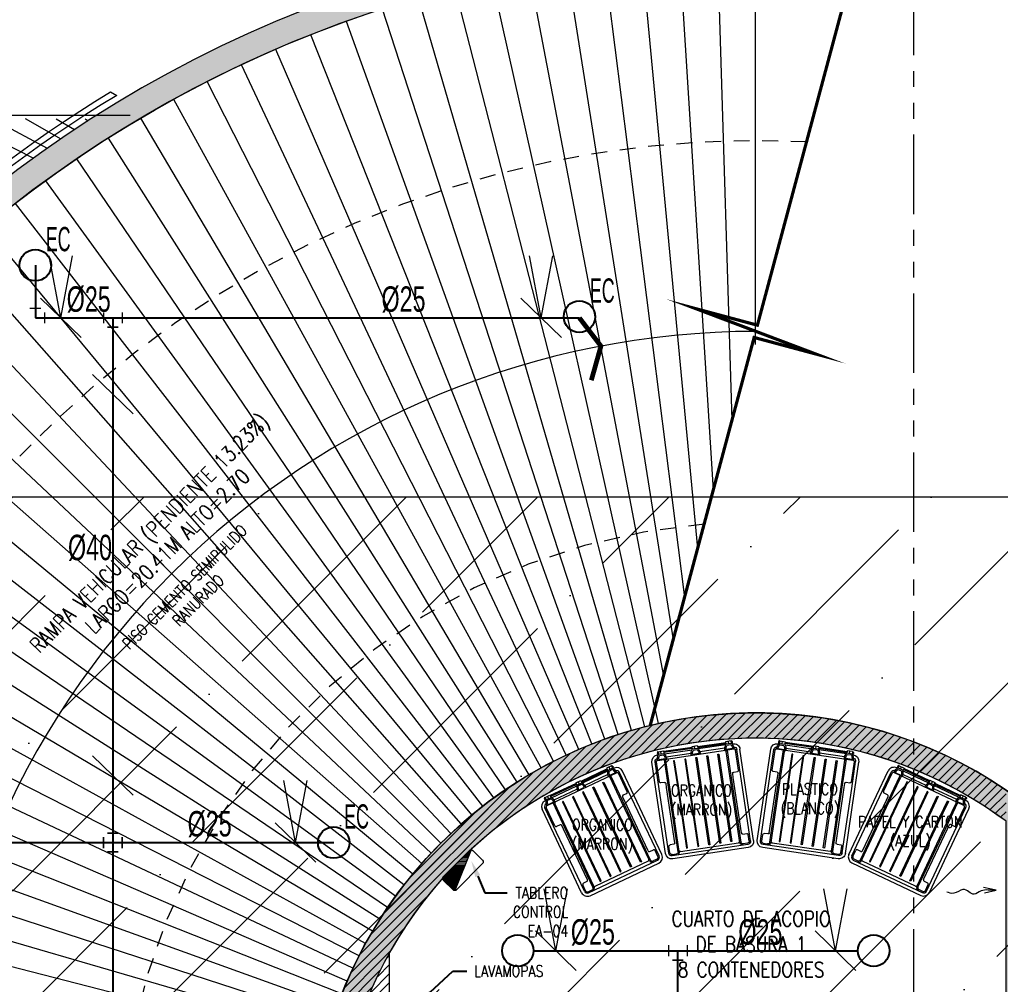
# Model space of a CAD drawing. Header units: millimetres. Extents: x 2085 to 2829, y 1352 to 1631.
# Drawn here: x 2217.9 to 2225.62, y 1535.45 to 1543.04 of the extents above; entities that cross this region are included whole.
import ezdxf
from ezdxf import colors
from ezdxf.entities.mleader import LeaderData, LeaderLine
from ezdxf.enums import TextEntityAlignment as Align
from ezdxf.math import Vec2, Vec3

# ---------------------------------------------------------------- set-up
doc = ezdxf.new("R2010")
doc.units = ezdxf.units.MM
for name, pattern in [('HIDDEN2', [0.1875, 0.125, -0.0625]), ('PHANTOM', [2.5, 1.25, -0.25, 0.25, -0.25, 0.25, -0.25]), ('PHANTOM2', [1.25, 0.625, -0.125, 0.125, -0.125, 0.125, -0.125])]:
    doc.linetypes.add(name, pattern=pattern)
doc.layers.get('0').update_dxf_attribs({"color": 251, "lineweight": 9})
for name, color, linetype, lineweight in [('000 SOS 911 - ACCESORIOS ACI', 3, 'Continuous', 20), ('000 SOS 911 ROCIADORES', 5, 'Continuous', 25), ('000 SOS 911 TEXTOS ACI', 7, 'Continuous', 9), ('000 SOS 911 TUBERIA ACI', 3, 'Continuous', 25), ('A-BARANDAS', 251, 'Continuous', 9), ('A-CONTENEDOR DE BASURA', 251, 'Continuous', 13), ('A-EJES', 251, 'PHANTOM', 9), ('A-ESTRUCTURA-HATCH', 251, 'Continuous', 13), ('A-ESTRUCTURA-PLACAS', 251, 'Continuous', 13), ('A-MUROS', 251, 'Continuous', 9), ('A-PROYECCIONES', 251, 'HIDDEN2', 9), ('A-TEXTO-ACABADO PISO', 251, 'Continuous', 13), ('A-TEXTO-AMBIENTES', 251, 'Continuous', 9), ('A-TEXTO-INDICACIONES', 251, 'Continuous', 13), ('L3 Equipos y Ductos', 251, 'Continuous', 13), ('L6 Linea fina', 251, 'Continuous', 13), ('MURO CF 60', 251, 'Continuous', 13)]:
    doc.layers.add(name, color=color, linetype=linetype, lineweight=lineweight)
doc.styles.add('PIPE', font='ARIALN.TTF', dxfattribs={"width": 0.8})
doc.styles.add('ROMANS', font='romans.shx', dxfattribs={"width": 0.8})
doc.styles.add('TXT_COTAS', font='romans.shx', dxfattribs={"width": 0.8})

# ---------------------------------------------------------------- blocks, each defined once
blk = doc.blocks.new('001')
at = {"layer": '000 SOS 911 ROCIADORES'}
blk.add_circle((2878.50211119696, 1470.134430152549, 1.5857718125e-08), 0.09524999999999999, dxfattribs=at)
blk = doc.blocks.new('EST P1')
at = {"layer": 'A-ESTRUCTURA-HATCH'}
h = blk.add_hatch(color=256, dxfattribs=at)
h.dxf.hatch_style = 1
h.paths.add_polyline_path([(28.77601076272549, 5.949795885942876), (28.77601067128126, 5.04999687615782), (23.07000086599146, 5.050009193830192), (23.07000085941399, 4.850017127580941), (28.92600243660854, 4.850006876513362), (28.92605816098512, 5.750000698491931), (32.57603348788689, 5.750003724358976), (32.57605169710587, 4.850002647377551), (35.53000006324146, 4.849997698329389), (35.53000006324146, 5.049996703863144), (32.72603342309594, 5.049996775574982), (32.72615288451198, 5.949798888526857)])
h.paths.add_polyline_path([(43.04000613477547, 4.849997504614294), (43.04000668216031, 5.049996670335531), (35.58000069746049, 5.049997348338366), (35.58000069746049, 4.849997348152101)])
h.paths.add_polyline_path([(43.09000211718376, 5.049996666610241), (43.09000211668899, 4.849997505545616), (47.9150167714979, 4.849997607059777), (47.9150172030495, 5.049996227957308)])
h.paths.add_polyline_path([(51.86500180143048, 5.049995731562376), (51.86500159354182, 4.849997512064874), (53.37567124809721, 4.84999814722687), (53.37566821934888, 5.049995731562376)])
h.paths.add_polyline_path([(72.8006690464972, -0.1499983128160238), (73.00066904650885, -0.150002677924931, 1), (53.60066905870917, -0.1500023929402232), (53.80066905872081, -0.1500023929402232, -1)])
h.paths.add_polyline_path([(70.35068066572421, 2.236943691968918e-05), (70.35067913253442, -0.1499448418617249), (72.74948760884581, -0.1499971961602569), (72.74948977481108, -2.154149115085602e-06)], flags=17)
h.paths.add_polyline_path([(69.45067913254024, -0.1499448418617249), (69.45068066581734, 3.157090395689011e-05), (66.84750664469902, 5.818437784910202e-05, -0.01056926409473519), (66.85068414302077, -0.1499448418617249)], flags=17)
h.paths.add_polyline_path([(65.27206754402141, 2.496426238678396), (65.27216700115241, -0.1499896282330155), (65.4221670004481, -0.1499835988506675), (65.42212619486963, 2.377727027982473, -0.22166642420113), (66.60067913253442, -0.1499448418617249), (66.80067913251696, -0.1499448418617249, 0.9999904425466384), (59.80066835691105, -0.1500026788562536), (60.00066835671896, -0.1500026788562536, -0.6169098276244303)], flags=0)
h.paths.add_polyline_path([(71.88000514594023, -11.40006201900542), (71.88000514594023, -11.1501255556941), (57.51000006290269, -11.15010195691139), (57.51000085653504, -11.4000384202227)])
h.paths.add_polyline_path([(57.46000085654669, -11.40003833733499), (57.46000006291433, -11.15010187402368), (43.09000006309361, -11.15007827524096), (43.09000085672596, -11.40001473855227)])
h.paths.add_polyline_path([(43.04000085929874, -11.40001465659589), (43.04000507364981, -11.15007819328457), (35.58000069746049, -11.1500659417361), (35.58000069746049, -11.40000240504742)])
h.paths.add_polyline_path([(23.07000007206807, -11.15003591403365), (23.07000086599146, -11.40006590355188), (35.53000069747213, -11.40006590355188), (35.53000069747213, -11.15003591403365)])
h.paths.add_polyline_path([(23.0200008660031, -11.40006590355188), (23.02000007207971, -11.15003591403365), (12.25000092969276, -11.15003591403365), (12.25000092969276, -11.40006590355188)])
h.paths.add_polyline_path([(12.2000009296753, -11.40006590355188), (12.2000009296753, -11.15003591403365), (3.650000203953823, -11.15003591403365), (3.650000991299748, -11.40006590355188)])
h.paths.add_polyline_path([(3.60000099131139, -11.40006590355188), (3.600000203965465, -11.15003591403365), (-3.559999100340065, -11.15003591403365), (-3.559999100340065, -11.40006590355188)])
h.paths.add_polyline_path([(-17.97999882386648, -11.15003483835608), (-17.97999882386648, -11.40005351323634), (-3.609999100328423, -11.40005090925843), (-3.609999100328423, -11.15005090925843)])
h.paths.add_polyline_path([(-18.02999877854018, -11.40005352161825), (-18.02999882382574, -11.1500347815454), (-32.39999870059546, -11.15001871064305), (-32.39999899338, -11.40005612559617)])
h.paths.add_polyline_path([(-32.44999899336835, -11.40005613490939), (-32.44999870058382, -11.1500186547637), (-46.9399992977269, -11.15000244881958), (-46.93999944403186, -11.40005876030773)])
h.paths.add_polyline_path([(-47.23999938514316, -11.40005881432444), (-46.99000489522587, -11.40005876868963), (-46.98999905859819, -6.150002153590322), (-47.23999945347896, -6.150002154521644)])
h.paths.add_polyline_path([(-46.98999876182643, -0.2000021543353796), (-47.23999953095336, -0.2000021543353796), (-47.23999945414835, -6.100002154707909), (-46.98999905609526, -6.100002166815102)])
h.paths.add_polyline_path([(-47.23999953552266, 0.1499976431950927), (-47.23999953162274, -0.1500021545216441), (-44.78500010908465, -0.1500023566186428), (-44.78500015829923, 5.04999818559736), (-45.0350001337647, 5.049998153932393), (-45.03499953550636, 0.1499976431950927)])
h.paths.add_polyline_path([(-44.7349993455573, 5.049998192116618), (-44.7349993455573, 4.849998146295547), (-32.44999948804616, 4.849997968412936), (-32.44999869505409, 5.049999745562673)])
h.paths.add_polyline_path([(-23.22435868097818, 4.849997835233808), (-23.22430295619415, 5.750001463107765), (-19.57432762929238, 5.75000448897481), (-19.57430941995699, 4.849997783079743), (-18.02999860839918, 4.850007774308324), (-18.0299986054888, 5.050007774494588), (-19.42432769405423, 5.049997782334685), (-19.4242082326673, 5.949799653142691), (-23.37435035445378, 5.94979665055871), (-23.37435044589802, 5.050000893883407), (-32.39999869506573, 5.049999752081931), (-32.3999994880578, 4.849997968412936)])
h.paths.add_polyline_path([(-17.97999953932595, 5.050007774494588), (-17.97999954223633, 4.850007773377001), (-3.610000176762696, 4.849997552111745), (-3.609998156578513, 5.049997552298009)])
h.paths.add_polyline_path([(12.20000058115693, 4.85003615450114), (12.2000009312469, 5.050032657571137), (3.82499787339475, 5.050050736404955), (3.824997866904596, 4.850050814449787)])
h.paths.add_polyline_path([(12.25000093202107, 5.050032549537718), (12.25000092459959, 4.850036066956818), (23.02000085942564, 4.85001721419394), (23.02000129112275, 5.050009300932288)])
h = blk.add_hatch(color=256, dxfattribs=at)
h.dxf.hatch_style = 1
h.paths.add_polyline_path([(59.80066835691105, -0.1500026788562536), (60.00066835671896, -0.1500026788562536, -0.6169098276244295), (65.27206754402141, 2.496426238678396), (65.27216700115241, -0.1499896282330155), (65.4221670004481, -0.1499835988506675), (65.42212619486963, 2.377727027982473, -0.2216664242011301), (66.60067913253442, -0.1499448418617249), (66.80067913251696, -0.1499448418617249, 0.9999904425466384)])
at = {"layer": 'A-ESTRUCTURA-PLACAS'}
for points in [[(72.8006690464972, -0.1499983128160238), (73.00066904650885, -0.150002677924931, 1), (53.60066905870917, -0.1500023929402232), (53.80066905872081, -0.1500023929402232, -1)], [(66.80067913251696, -0.1499448418617249), (66.60067913253442, -0.1499448418617249, 0.2216664242011301), (65.42212619486963, 2.377727027982473), (65.4221670004481, -0.1499835988506675), (65.27216700115241, -0.1499896282330155), (65.27206754402141, 2.496426238678396, 0.6169098276244295), (60.00066835671896, -0.1500026788562536), (59.80066835691105, -0.1500026788562536, -0.9999904425618104)]]:
    blk.add_lwpolyline(points, format="xyb", close=True, dxfattribs=at)
blk = doc.blocks.new('EJES 1P')
at = {"layer": 'A-EJES', "linetype": 'PHANTOM2'}
blk.add_lwpolyline([(109.5543361018063, 5.348196462728083), (109.554335040244, -4.158154672011733)], dxfattribs=at)
blk = doc.blocks.new('AP_Av.Ejercito Esq.Choquehuanca_Plantas_Rev1_20190619$0$CONTENEDOR DE BASURA 360L')
at = {"linetype": 'ByBlock'}
for p, q in [((0.3000646908781505, 0.8500000002813977), (-0.3000646908709315, 0.8499999997186194)), ((-0.3499999996891234, 0.8000646905166775), (-0.35000000019935, 0.288136299388043)), ((-0.3250323452557837, 0.8000646905166775), (-0.3250323457179776, 0.288136299388043)), ((-0.3150452835021498, 0.8000646905166775), (-0.3150452835021498, 0.7478634184234636)), ((0.3000646908781505, 0.8250323458487117), (-0.3000646908709315, 0.8250323451298414)), ((-0.3000646908223872, 0.815045283220087), (-0.2655214300018884, 0.815045283220087)), ((-0.2505408373706701, 0.8000646905166775), (-0.2505408377843197, 0.288136299388043)), ((-0.2405537755685487, 0.8000646905166775), (-0.2405537760792869, 0.288136299388043)), ((-0.2305667138144032, 0.8011186022776542), (0.2305667138701665, 0.8011186022776542)), ((0.240553775624312, 0.8000646905166775), (0.2405537761350501, 0.288136299388043)), ((0.2505408374264334, 0.8000646905166775), (0.250540837840083, 0.288136299388043)), ((0.3000646908781505, 0.815045283220087), (0.2655214300576517, 0.815045283220087)), ((0.3150452835579131, 0.8000646905166775), (0.3150452835579131, 0.7478634184234636)), ((0.325032345311547, 0.8000646905166775), (0.3250323457737408, 0.288136299388043)), ((0.3499999997448867, 0.8000646905166775), (0.3500000002551132, 0.288136299388043)), ((-0.2750970355142273, 0.7378763566212285), (-0.3050582217480042, 0.7378763566212285)), ((-0.2651099737600817, 0.7278892948432656), (-0.265109974319421, 0.288136299388043)), ((0.265109973815845, 0.7278892948432656), (0.2651099743751842, 0.288136299388043)), ((0.2750970355699905, 0.7378763566212285), (0.3050582218037675, 0.7378763566212285)), ((-0.35000000019935, 0.288136299388043), (-0.3500000003450965, 0.07363970466786895)), ((-0.3250323457179776, 0.288136299388043), (-0.3250323459122115, 0.07363970466786895)), ((-0.315045284158066, 0.2357684078700686), (-0.315045284158066, 0.07615926853617339)), ((-0.2750970361707119, 0.2457554696480315), (-0.3050582224039204, 0.2457554696480315)), ((-0.2651099743680221, 0.288136299388043), (-0.2651099744165664, 0.2557425313773365)), ((-0.2505408378329208, 0.288136299388043), (-0.2505408380271548, 0.06617220675823887)), ((-0.2405537760792869, 0.288136299388043), (-0.2405537762735777, 0.07615926853617339)), ((0.2405537761350501, 0.288136299388043), (0.2405537763293409, 0.07615926853617339)), ((0.2505408378886841, 0.288136299388043), (0.250540838082918, 0.06617220675823887)), ((0.2651099744237854, 0.288136299388043), (0.2651099744723296, 0.2557425313773365)), ((0.2750970362264752, 0.2457554696480315), (0.3050582224596837, 0.2457554696480315)), ((0.3150452842138293, 0.2357684078700686), (0.3150452842138293, 0.07615926853617339)), ((0.3250323457737408, 0.288136299388043), (0.3250323459679748, 0.07363970466786895)), ((0.3500000002551132, 0.288136299388043), (0.3500000004008598, 0.07363970466786895)), ((-0.3048341789010807, 0.06617220675823887), (0.3050582224596837, 0.06617220675823887)), ((-0.3000646915274161, 0.0237043949275062), (-0.29243502228818, 0.0237043949275062)), ((-0.2981986817001485, 0.004864897095757215), (-0.2981986817001485, 0.01290243853557627)), ((-0.2981986817001485, 0.01290243853557627), (-0.2956816680694829, 0.01290243853557627)), ((-0.2981986817001485, 0.004864897095757215), (-0.2956816680694829, 0.004864897095757215)), ((-0.2956816680694829, 5.927011835638041e-05), (-0.2956816680694829, 0.01770806641223999)), ((-0.2956816680694829, 0.01770806641223999), (-0.2912494754016621, 0.01770806641223999)), ((-0.2912494754016621, 5.927011835638041e-05), (-0.2956816680694829, 5.927011835638041e-05)), ((-0.2946139297804735, 0.06093161374104739), (-0.2415743146203, 0.06093161374104739)), ((-0.2912494754016621, 0.01770806641223999), (-0.2912494754016621, 5.927011835638041e-05)), ((-0.2912494754016621, 0.01290243853557627), (-0.2896794615028058, 0.01290243853557627)), ((-0.2912494754016621, 0.004864897095757215), (-0.2896794615028058, 0.004864897095757215)), ((-0.2896794615028058, 0), (-0.2896794615028058, 0.01960936749065922)), ((-0.2896794615028058, 0.01960936749065922), (-0.2465087828973993, 0.01960936749065922)), ((-0.2896794615028058, 0), (-0.2465087828973993, 0)), ((-0.2843390740794463, 0.02959642926862216), (-0.2518491703687915, 0.02959642926862216)), ((-0.268364843810764, 0.01960936749065922), (-0.268364843810764, 0)), ((-0.2465087828973993, 0), (-0.2465087828973993, 0.01960936749065922)), ((-0.02139811911183642, 0.01290243853557627), (-0.2465087828973993, 0.01290243853557627)), ((-0.02139811911183642, 0.004864897095757215), (-0.2465087828973993, 0.004864897095757215)), ((-0.2437532221120251, 0.0237043949275062), (-0.02415368082114355, 0.0237043949275062)), ((-0.2333895109141282, 0.04867204933586322), (-0.03451739201904047, 0.04867204933586322)), ((0.02670702772212508, 0.06093161374104739), (-0.02633258836198138, 0.06093161374104739)), ((-0.02139811920955026, 0), (-0.02139811920955026, 0.01960936749065922)), ((0.02177255847198012, 0.01960936749065922), (-0.02139811920955026, 0.01960936749065922)), ((0.02177255847198012, 0), (-0.02139811920955026, 0)), ((0.01643217202109781, 0.02959642926862216), (-0.01605773178670233, 0.02959642926862216)), ((0, 0.01960936749065922), (0, 0)), ((0.02177255847198012, 0), (0.02177255847198012, 0.01960936749065922)), ((0.02177255847198012, 0.01290243853557627), (0.2465087829531626, 0.01290243853557627)), ((0.02177255847198012, 0.004864897095757215), (0.2465087829531626, 0.004864897095757215)), ((0.2437532221677884, 0.0237043949275062), (0.02452812018128725, 0.0237043949275062)), ((0.03215778854570317, 0.0237043949275062), (0.02452812018128725, 0.0237043949275062)), ((0.2333895109698915, 0.04867204933586322), (0.03489183137918417, 0.04867204933586322)), ((0.2946139298362368, 0.06093161374104739), (0.2415743146760633, 0.06093161374104739)), ((0.2465087829531626, 0), (0.2465087829531626, 0.01960936749065922)), ((0.2896794615585691, 0.01960936749065922), (0.2465087829531626, 0.01960936749065922)), ((0.2896794615585691, 0), (0.2465087829531626, 0)), ((0.2843390741352095, 0.02959642926862216), (0.2518491704245548, 0.02959642926862216)), ((0.2683648438665273, 0.01960936749065922), (0.2683648438665273, 0)), ((0.2896794615585691, 0), (0.2896794615585691, 0.01960936749065922)), ((0.2912494754574254, 0.01290243853557627), (0.2896794615585691, 0.01290243853557627)), ((0.2912494754574254, 0.004864897095757215), (0.2896794615585691, 0.004864897095757215)), ((0.2912494754574254, 0.01770806641223999), (0.2912494754574254, 5.927011835638041e-05)), ((0.2956816681252462, 0.01770806641223999), (0.2912494754574254, 0.01770806641223999)), ((0.2912494754574254, 5.927011835638041e-05), (0.2956816681252462, 5.927011835638041e-05)), ((0.3000646915831794, 0.0237043949275062), (0.2924350223439433, 0.0237043949275062)), ((0.2956816681252462, 5.927011835638041e-05), (0.2956816681252462, 0.01770806641223999)), ((0.2981986817559118, 0.01290243853557627), (0.2956816681252462, 0.01290243853557627)), ((0.2981986817559118, 0.004864897095757215), (0.2956816681252462, 0.004864897095757215)), ((0.2981986817559118, 0.004864897095757215), (0.2981986817559118, 0.01290243853557627))]:
    blk.add_line(p, q, dxfattribs=at)
for points in [[(-0.1799957101977748, 0.782382430771351), (-0.1718864504915723, 0.782382430771351), (-0.1718864509532546, 0.2881362994750718), (-0.1718864511966012, 0.08877527171023464), (-0.1799957108542026, 0.08877527171023464), (-0.1799957106599686, 0.2881362994750718)], [(-0.09193156017326601, 0.7823824306843221), (-0.08382230046706354, 0.7823824306843221), (-0.08382230092874579, 0.288136299388043), (-0.08382230117209247, 0.08877527162320581), (-0.09193156082969381, 0.08877527162320581), (-0.09193156063545985, 0.288136299388043)], [(0.004241849508900941, 0.7823824306843221), (-0.003867410148757244, 0.7823824306843221), (-0.003867409735619276, 0.288136299388043), (-0.003867409492272599, 0.08877527162320575), (0.004241850165328742, 0.08877527162320575), (0.004241849922493657, 0.288136299388043)], [(0.0923059995334097, 0.7823824306843221), (0.08419673982720724, 0.7823824306843221), (0.08419674028888949, 0.288136299388043), (0.08419674053223616, 0.08877527162320581), (0.0923060001898375, 0.08877527162320581), (0.09230599999560354, 0.288136299388043)], [(0.1803701495579185, 0.782382430771351), (0.172260889851716, 0.782382430771351), (0.1722608903133983, 0.2881362994750718), (0.1722608905567449, 0.08877527171023464), (0.1803701502143463, 0.08877527171023464), (0.1803701500201123, 0.2881362994750718)]]:
    blk.add_lwpolyline(points, close=True, dxfattribs=at)
for centre, radius, start, end in [((-0.3000646908709315, 0.8000646905410349), 0.04993530917758224, 90, 180), ((0.3000646909266947, 0.8000646905410349), 0.04993530917758224, 0, 90), ((-0.3000646908709315, 0.8000646905410349), 0.02496765458879112, 90, 180), ((-0.3000646908709315, 0.8000646905410349), 0.01498059275327472, 90, 180), ((-0.2655214300018884, 0.8000646905410349), 0.02496765458879112, 0, 90), ((-0.2655214300018884, 0.8000646905410349), 0.01498059275327472, 0, 90), ((-0.2305667138144032, 0.7911315404996913), 0.0099870618355164, 90, 180), ((0.2305667138701665, 0.7911315404996913), 0.0099870618355164, 0, 90), ((0.2655214300576517, 0.8000646905410349), 0.02496765458879112, 90, 180), ((0.2655214300576517, 0.8000646905410349), 0.01498059275327472, 90, 180), ((0.3000646909266947, 0.8000646905410349), 0.02496765458879112, 0, 90), ((0.3000646909266947, 0.8000646905410349), 0.01498059275327472, 0, 90), ((-0.3050582217480042, 0.7478634184234636), 0.0099870618355164, 180, 270), ((-0.2750970355142273, 0.7278892948432656), 0.0099870618355164, 0, 90), ((0.2750970355699905, 0.7278892948432656), 0.0099870618355164, 90, 180), ((0.3050582218037675, 0.7478634184234636), 0.0099870618355164, 270, 0), ((-0.3050582224039204, 0.2357684078700686), 0.0099870618355164, 90, 180), ((-0.2750970362192562, 0.2557425313773365), 0.0099870618355164, 270, 0), ((0.2750970362750195, 0.2557425313773365), 0.0099870618355164, 180, 270), ((0.3050582224596837, 0.2357684078700686), 0.0099870618355164, 0, 90), ((-0.3000646915274161, 0.07363970466786895), 0.04993530917758224, 180, 270), ((-0.3000646915274161, 0.07363970466786895), 0.02496765458879112, 180, 263.632216120788), ((-0.3050582224039204, 0.07615926856047395), 0.0099870618355164, 180, 270), ((-0.2241336446784659, 0.06669004548822954), 0.08070219563781349, 180.3676507584286, 215.6891790610411), ((-0.2241336446784659, 0.06669004548822954), 0.07071513380229708, 184.6708474919648, 211.6379482476035), ((-0.3120545997222508, 0.06669004548822954), 0.07071513380229708, 328.3620517535006, 355.3291525080352), ((-0.3120545997222508, 0.06669004548822954), 0.08070219563781349, 324.3108209389589, 359.6323492415715), ((-0.230566714470831, 0.07615926856047395), 0.0099870618355164, 180, 270), ((0.04414769766390236, 0.06669004548822954), 0.08070219563781349, 180.3676507584286, 215.6891790610411), ((0.04414769766390236, 0.06669004548822954), 0.07071513380229708, 184.6708474919648, 211.6379482464994), ((-0.04377325742842686, 0.06669004548822954), 0.07071513380229708, 328.3620517523966, 355.3291525080369), ((-0.04377325742842686, 0.06669004548822954), 0.08070219563781349, 324.3108209389589, 359.6323492415715), ((0.2305667145265943, 0.07615926856047395), 0.0099870618355164, 270, 0), ((0.3120545997780141, 0.06669004548822954), 0.08070219563781349, 180.3676507584286, 215.6891790610411), ((0.3120545997780141, 0.06669004548822954), 0.07071513380229708, 184.6708474919648, 211.6379482464994), ((0.2241336447342291, 0.06669004548822954), 0.07071513380229708, 328.3620517523966, 355.3291525080369), ((0.2241336447342291, 0.06669004548822954), 0.08070219563781349, 324.3108209389589, 359.6323492415715), ((0.3000646915831794, 0.07363970466786895), 0.04993530917758224, 270, 0), ((0.3000646915831794, 0.07363970466786895), 0.02496765458879112, 276.367783879212, 0), ((0.3050582224596837, 0.07615926856047395), 0.0099870618355164, 270, 0)]:
    blk.add_arc(centre, radius, start, end, dxfattribs=at)
blk = doc.blocks.new('*U166')
at = {"linetype": 'Continuous'}
h = blk.add_hatch(dxfattribs=at)
h.set_pattern_fill('ANSI31', color=256, scale=0.1, style=0)
h.set_pattern_definition([(45, (0, 0), (-0.008838834764831846, 0.008838834764831846), [])])
h.paths.add_polyline_path([(0.1974963439861313, 0.06567182950675488, 0.4142135630136599), (0.1751704364432953, 0.08801116235554218), (-0.1751174990204163, 0.08811644650995731, 0.1989123559589726), (-0.1909110109554604, 0.08158012107014656), (0.1909110122360289, -0.08158012107014656, 0.1989123567522387), (0.197456830763258, -0.06579054147005081)])
blk.add_line((-0.1909110115957446, 0.08158012107014656), (0.190911011537537, -0.08158012107014656), dxfattribs=at)
blk.add_lwpolyline([(-0.1974568308214657, 0.06579053960740566), (-0.1974963440443389, -0.06567183136940002, 0.4142135623730951), (-0.1751704369671643, -0.08801116235554218), (0.1751174988457933, -0.08811644837260246, 0.4142135623730685), (0.197456830763258, -0.06579054147005081), (0.1974963439861313, 0.06567182950675488, 0.4142135623730685), (0.1751704369089566, 0.08801116235554218), (-0.175117498904001, 0.08811644650995731, 0.4142135623730951)], format="xyb", close=True, dxfattribs=at)
blk = doc.blocks.new('flujo11')
at = {"layer": 'L6 Linea fina'}
for p, q in [((-3.637978807091713e-12, 1.716671249596402e-11), (-0.01975948283597972, -0.09977855120757795)), ((0.02124132197786821, -0.09320197943259245), (-3.637978807091713e-12, 1.716671249596402e-11))]:
    blk.add_line(p, q, dxfattribs=at)
blk.add_open_spline([(-3.637978807091713e-12, 1.716671249596402e-11), (0.006393635470885783, -0.04336950148592678), (-0.01596333806173789, -0.1047468522480131), (0.06082864266136312, -0.1904933907868553), (-0.03459740433936531, -0.239979104040799), (0.03728839918585436, -0.3311847875369267), (0.02226173071176163, -0.3716825171610481), (0.01559715045641497, -0.3896439415281066)], degree=3, knots=[0, 0, 0, 0, 0.0524683736910414, 0.0807049177553039, 0.1300474905255351, 0.1600670100144775, 0.1839925524975523, 0.1839925524975523, 0.1839925524975523, 0.1839925524975523], dxfattribs=at)

msp = doc.modelspace()

# ---------------------------------------------------------------- hatches: boundary and pattern name
h = msp.add_hatch()
h.set_pattern_fill('ANSI36', color=4, scale=0.23)
h.set_pattern_definition([(45, (-12.33495119971076, 1.377851276629372e-06), (0.3872735452211073, 1.42000299914406), [1.825625, -0.365125, 0, -0.365125])])
h.paths.add_polyline_path([(2232.270570671834, 1539.287876240417), (2183.58556606099, 1539.287876240417), (2183.58556606099, 1522.83781720221), (2232.270570671834, 1522.83781720221)])
at = {"layer": 'MURO CF 60'}
h = msp.add_hatch(dxfattribs=at)
h.set_pattern_fill('_USER', color=8, scale=0.05, angle=45, pattern_type=0)
h.set_pattern_definition([(45, (-224231.6865236979, -8186668.821733144), (-0.03535533905932738, 0.03535533905932738), [])])
edge = h.paths.add_edge_path()
edge.add_line((2220.194214173878, 1534.237901917162), (2220.395268812159, 1534.237905442218))
edge.add_arc((2223.68932699234, 1534.092719665232), 3.297256162972249, 53.2396915084247, 177.4763190183642, ccw=False)
edge.add_line((2225.662631767156, 1536.73430374867), (2225.662681387936, 1536.979827523666))
edge.add_arc((2223.691050242278, 1534.087938497278), 3.500050216136052, 55.71462937054145, 177.5443489056947)
h = msp.add_hatch(dxfattribs=at)
h.set_pattern_fill('_USER', color=8, scale=0.05, angle=45, pattern_type=0)
h.set_pattern_definition([(45, (2210.249024457264, 1534.235680802229), (-0.03535533905932738, 0.03535533905932738), [])])
h.paths.add_polyline_path([(2220.662732587976, 1534.237821304674), (2220.812706957537, 1534.237821304674), (2220.812706939463, 1535.701593830685), (2220.662712248182, 1535.39918908334)])

# ---------------------------------------------------------------- linework, layer by layer
at = {"color": 8}
for p, q in [((2223.509151578293, 1539.890234659861, -7.434421186123412e-06), (2223.393032457092, 1543.583246497872, -1.935233945738587e-05)), ((2223.691486208112, 1540.485619876037, -9.345615421164802e-06), (2223.691434553237, 1543.587941344331, -1.935233945738587e-05)), ((2223.134955385112, 1538.493585344839, -3.033193190970101e-06), (2222.500770638109, 1543.513002396996, -1.935233945738587e-05)), ((2223.238517590211, 1538.880120766784, -4.235934097538133e-06), (2222.797406591819, 1543.545758526276, -1.935233945738587e-05)), ((2223.361198263587, 1539.338013927887, -5.677457866561337e-06), (2223.094925071457, 1543.569180931399, -1.935233945738587e-05)), ((2222.969154016459, 1537.874748565691, -1.144430986296792e-06), (2221.91131611389, 1543.419627452704, -1.935233945738587e-05)), ((2223.04620310978, 1538.162326487216, -2.015582948068369e-06), (2222.205309952022, 1543.470944870698, -1.935233945738587e-05)), ((2222.927942490549, 1537.504041252161), (2221.619079265156, 1543.359100788335, -1.935233945738587e-05)), ((2222.821017050528, 1537.478366577501), (2221.328887805686, 1543.289424607965, -1.935233945738587e-05)), ((2222.714950831951, 1537.449345962579), (2221.041028119967, 1543.210667674864, -1.935233945738587e-05)), ((2222.609848510818, 1537.417008048358), (2220.755784290255, 1543.122907711628, -1.935233945738587e-05)), ((2222.505813809456, 1537.381384744744), (2220.473437818111, 1543.026231327529, -1.935233945738587e-05)), ((2222.402949399659, 1537.342511212888), (2220.194267344074, 1542.920733930978, -1.935233945738587e-05)), ((2222.301356791862, 1537.300425811174), (2219.918548378506, 1542.806519633594, -1.935233945738587e-05)), ((2222.201136249461, 1537.25517007752), (2219.646553021268, 1542.683701153348, -1.935233945738587e-05)), ((2222.10238667705, 1537.206788668844), (2219.378549700015, 1542.552399695354, -1.935233945738587e-05)), ((2222.005205528223, 1537.155329336847), (2219.114802899183, 1542.412744839179, -1.935233945738587e-05)), ((2217.393034288189, 1542.265112100604, 1.244826271779357e-06), (2218.010469681287, 1541.951047758075, 1.244826271779357e-06)), ((2217.679568762769, 1542.263350799183, 1.244826271779357e-06), (2218.118841396057, 1542.028222165505, 1.244826271779357e-06)), ((2217.944244122942, 1542.261723864327, 1.244826271779357e-06), (2218.226707830787, 1542.102843880157, 1.244826271779357e-06)), ((2218.189676571748, 1542.260215213957, 1.244826271779357e-06), (2218.334045879246, 1542.174988481651, 1.244826271779357e-06)), ((2221.909688708716, 1537.100842861893), (2218.855572907598, 1542.264874406594, -1.935233945738587e-05)), ((2218.418083766121, 1542.258811218167, 1.244826271779357e-06), (2218.440836009913, 1542.244729993368, 1.244826271779357e-06)), ((2221.815930484207, 1537.043383017617), (2218.601115552121, 1542.108934328395, -1.935233945738587e-05)), ((2221.724023377867, 1536.983006508524), (2218.351681950846, 1541.945078498187, -1.935233945738587e-05)), ((2221.634058094927, 1536.919772920633), (2218.107518270024, 1541.773468623373, -1.935233945738587e-05)), ((2221.546123420232, 1536.853744655351), (2217.868865463295, 1541.594274060304, -1.935233945738587e-05)), ((2221.460306134419, 1536.784986877317), (2217.635959057481, 1541.407671653169, -1.935233945738587e-05)), ((2221.376690928237, 1536.713567440833), (2217.409028895543, 1541.213845556105, -1.935233945738587e-05)), ((2221.295360320591, 1536.639556829321), (2217.188298935414, 1541.012987051594, -1.935233945738587e-05)), ((2221.216394571, 1536.563028078961), (2216.973987012514, 1540.805294363263, -1.935233945738587e-05)), ((2221.13987161626, 1536.484056719082), (2216.766304624611, 1540.590972459378, -1.935233945738587e-05)), ((2221.065866968007, 1536.402720681826), (2216.565456726932, 1540.370232847954, -1.935233945738587e-05)), ((2220.99445366335, 1536.319100236955), (2216.371641536587, 1540.143293373721, -1.935233945738587e-05)), ((2220.925702181057, 1536.23327790803), (2216.185050322087, 1539.910377997408, -1.935233945738587e-05)), ((2220.859680367046, 1536.145338390457), (2216.005867230118, 1539.671716580602, -1.935233945738587e-05)), ((2220.796453378507, 1536.055368470463), (2215.834269085311, 1539.427544650125, -1.935233945738587e-05)), ((2220.736083610327, 1535.963456938478), (2215.670425245882, 1539.17810317638, -1.935233945738587e-05)), ((2220.678630642005, 1535.869694497871), (2215.514497392223, 1538.923638327482, -1.935233945738587e-05)), ((2220.624151173392, 1535.774173682059), (2215.366639417009, 1538.664401229906, -1.935233945738587e-05)), ((2220.572698968806, 1535.676988759513), (2215.226997238928, 1538.400647718894, -1.935233945738587e-05)), ((2220.524324807682, 1535.578235637831), (2215.095708660194, 1538.132638087931, -1.935233945738587e-05)), ((2220.479076421232, 1535.478011776197), (2214.972903250129, 1537.860636828902, -1.935233945738587e-05)), ((2220.436998469168, 1535.376416081997), (2214.858702207328, 1537.58491237505, -1.935233945738587e-05)), ((2220.398132483819, 1535.273548820491), (2214.753218223685, 1537.305736832755, -1.935233945738587e-05)), ((2220.362516815187, 1535.169511506769), (2214.656555408956, 1537.023385715174, -1.935233945738587e-05)), ((2220.330186608591, 1535.064406813557), (2214.568809152925, 1536.738137668433, -1.935233945738587e-05)), ((2220.301173771144, 1534.958338467839), (2214.49006605369, 1536.450274197819, -1.935233945738587e-05))]:
    msp.add_line(p, q, dxfattribs=at)
for points, const_width in [([(2224.488400758821, 1543.554369634452), (2223.706720822951, 1540.636828610177), (2223.223754900502, 1540.766226885344), (2224.163807093626, 1540.410837148751), (2223.68084116978, 1540.54023542578), (2222.863212454855, 1537.488519233155)], 0.0249999999999998), ([(2224.488400758821, 1543.554369634452), (2223.706720822951, 1540.636828610177), (2223.223754900502, 1540.766226885344), (2224.163807093626, 1540.410837148751), (2223.68084116978, 1540.54023542578), (2222.863212454855, 1537.488519233155)], 0.0249999999999998), ([(2222.306053474831, 1540.694393651063), (2222.475770964573, 1540.472310392621), (2222.399934852781, 1540.203286446134)], 0.0374999999999996), ([(2222.306053474831, 1540.694393651063), (2222.475770964573, 1540.472310392621), (2222.399934852781, 1540.203286446134)], 0.0374999999999996)]:
    msp.add_lwpolyline(points, dxfattribs=dict(at, const_width=const_width))
msp.add_lwpolyline([(2213.443072549935, 1542.288327734421), (2216.014476999926, 1542.288327746528), (2216.107416557841, 1542.553141794602), (2216.107416557841, 1542.023513698454), (2216.200356115756, 1542.288327746528), (2218.771760565689, 1542.288327746528)], dxfattribs=at)
msp.add_lwpolyline([(2213.443072549935, 1542.288327734421), (2216.014476999926, 1542.288327746528), (2216.107416557841, 1542.553141794602), (2216.107416557841, 1542.023513698454), (2216.200356115756, 1542.288327746528), (2218.771760565689, 1542.288327746528)], dxfattribs=at)
msp.add_lwpolyline([(2183.585565375577, 1539.287874531986), (2232.270569986425, 1539.287874531986), (2232.270569986425, 1522.83781549378), (2183.585565375577, 1522.83781549378)], close=True)
at = {"color": 4}
msp.add_lwpolyline([(2183.585566060987, 1539.287876240418), (2232.270570671836, 1539.287876240418), (2232.270570671836, 1522.837817202212), (2183.585566060987, 1522.837817202212)], close=True, dxfattribs=at)
at = {"color": 8}
msp.add_arc((2223.696228879848, 1534.087916726681), 6.499999999999948, 90.00133418140496, 180.0013343414875, dxfattribs=at)
at = {"layer": '000 SOS 911 - ACCESORIOS ACI', "color": 8}
for p, q in [((2218.225628166139, 1540.694434461618), (2218.133425654116, 1541.181735110903)), ((2218.22562816643, 1540.694434461618), (2218.317830678454, 1541.181735110903)), ((2222.006052616976, 1540.694434461136), (2221.913850104953, 1541.181735110421)), ((2222.006052617267, 1540.694434461136), (2222.098255129291, 1541.181735110421)), ((2218.385799648447, 1540.538985406483), (2218.06545668442, 1540.849883516753)), ((2222.166224099283, 1540.538985406), (2221.845881135256, 1540.849883516271)), ((2218.068638286021, 1540.768335158777), (2217.982613036189, 1540.768331276578)), ((2218.025625661106, 1540.768333217678), (2218.025628996053, 1540.694434461618)), ((2218.099401667763, 1540.651425165872), (2218.099397785564, 1540.737450415704)), ((2218.561217374134, 1540.737506890651), (2218.561221256333, 1540.65148164082)), ((2218.70876938745, 1540.737506890651), (2218.708765505251, 1540.65148164082)), ((2218.099399726664, 1540.694437790788), (2218.025628996053, 1540.694434461618)), ((2218.561219315233, 1540.694494265736), (2218.634990045844, 1540.694497594905)), ((2218.634993380791, 1540.620598838846), (2218.634990045844, 1540.694497594905)), ((2218.634993380792, 1540.620598838846), (2218.63499671574, 1540.694497594905)), ((2218.708767446351, 1540.694494265736), (2218.63499671574, 1540.694497594905)), ((2218.591980755876, 1540.620596897746), (2218.678006005708, 1540.620600779946)), ((2218.678006005708, 1540.620596897746), (2218.591980755876, 1540.620600779946)), ((2218.7951615149, 1539.93903010126), (2218.474818550872, 1540.24992821153)), ((2218.7951615149, 1536.93903010126), (2218.474818550872, 1537.24992821153)), ((2220.073269888126, 1536.567140450726), (2219.981067376102, 1537.054441100011)), ((2220.073269888417, 1536.567140450726), (2220.16547240044, 1537.054441100011)), ((2220.233441370431, 1536.411691395593), (2219.913098406404, 1536.722589505863)), ((2218.591977749814, 1536.640978014479), (2218.678002999646, 1536.640974132279)), ((2218.678002999647, 1536.640978014479), (2218.591977749815, 1536.640974132279)), ((2218.63499037473, 1536.640976073379), (2218.634987039783, 1536.567077317319)), ((2218.634990374731, 1536.640976073379), (2218.634993709678, 1536.567077317319)), ((2218.561214368072, 1536.610212880244), (2218.561218250272, 1536.524187630412)), ((2218.561214368072, 1536.524068021574), (2218.561218250272, 1536.610093271405)), ((2218.561216309172, 1536.567200255328), (2218.634987039783, 1536.567203584498)), ((2218.561216309172, 1536.567080646489), (2218.634987039783, 1536.567077317319)), ((2218.63499037473, 1536.493304828439), (2218.634987039783, 1536.567203584498)), ((2218.634990374731, 1536.493304828439), (2218.634993709678, 1536.567203584498)), ((2218.708764440289, 1536.567200255328), (2218.634993709678, 1536.567203584498)), ((2218.708764440289, 1536.567080646489), (2218.634993709678, 1536.567077317319)), ((2218.708766381389, 1536.610212880244), (2218.708762499189, 1536.524187630412)), ((2218.708766381389, 1536.524068021574), (2218.708762499189, 1536.610093271405)), ((2218.591977749814, 1536.493302887339), (2218.678002999646, 1536.493306769538)), ((2218.678002999647, 1536.493302887339), (2218.591977749815, 1536.493306769538)), ((2222.121102781879, 1535.716345834713), (2222.028900269856, 1536.203646483998)), ((2222.12110278217, 1535.716345834713), (2222.213305294194, 1536.203646483998)), ((2224.321102781869, 1535.716345834231), (2224.228900269845, 1536.203646483516)), ((2224.32110278216, 1535.716345834231), (2224.413305294183, 1536.203646483516)), ((2222.281274264187, 1535.560896779578), (2221.96093130016, 1535.871794889849)), ((2224.481274264173, 1535.560896779095), (2224.160931300146, 1535.871794889366)), ((2223.006779237261, 1535.759418263747), (2223.006783119461, 1535.673393013915)), ((2223.006781178361, 1535.716405638831), (2223.080551908971, 1535.716408968001)), ((2223.080555243919, 1535.642510211941), (2223.080551908971, 1535.716408968001)), ((2223.08055524392, 1535.642510211941), (2223.080558578867, 1535.716408968001)), ((2223.154329309478, 1535.716405638831), (2223.080558578867, 1535.716408968001)), ((2223.154331250577, 1535.759418263747), (2223.154327368378, 1535.673393013915)), ((2223.037542619003, 1535.642508270842), (2223.123567868835, 1535.642512153041)), ((2223.123567868835, 1535.642508270842), (2223.037542619003, 1535.642512153041))]:
    msp.add_line(p, q, dxfattribs=at)
at = {"layer": '000 SOS 911 ROCIADORES', "color": 8}
for centre in [(2218.025628996053, 1541.108406540125), (2222.30654052674, 1540.70368876446), (2220.373270718051, 1536.567140451211)]:
    msp.add_circle(centre, 0.123825, dxfattribs=at)
at = {"layer": '000 SOS 911 TUBERIA ACI', "color": 8}
for points in [[(2218.025628996053, 1541.108406540125), (2218.025628996053, 1540.694434461618)], [(2218.025628996053, 1540.694434461618), (2222.306053446903, 1540.694434461618)], [(2218.634996712891, 1540.694434461618), (2218.634990448577, 1532.093591516078)], [(2216.092359187363, 1536.567140451211), (2220.373270718051, 1536.567140451211)], [(2221.94492861131, 1535.716345834713), (2224.497278612276, 1535.716345834713)], [(2223.080551898716, 1532.837803265534), (2223.080551898716, 1535.716345834713)]]:
    msp.add_lwpolyline(points, dxfattribs=at)
at = {"layer": 'A-BARANDAS', "color": 8, "elevation": 1.943074874121333e-07}
msp.add_lwpolyline([(2218.666073768161, 1542.443800673323, 0.1172365942719301), (2215.443497226044, 1539.28829206756), (2215.401201146242, 1539.314957431021, -0.1165158939664292), (2218.616066249722, 1542.472023109409)], format="xyb", close=True, dxfattribs=at)
at = {"layer": 'A-MUROS', "color": 8}
msp.add_line((2220.81273258797, 1534.237823686066), (2220.812706939434, 1535.701593830685), dxfattribs=at)
for centre, radius, start, end in [((2223.691233271, 1534.087874832067), 9.69999999389984, 1.707547292503187e-06, 179.9999991462264), ((2223.691233265412, 1534.087874825547), 9.499999999236236, 13.08126723322574, 180.0000030415686), ((2223.691232775682, 1534.087874831135), 3.499999999999986, 37.90104079818725, 179.9999953042449), ((2223.691232775682, 1534.087874831135), 3.299999999999986, 53.31654242022113, 150.7247461723998)]:
    msp.add_arc(centre, radius, start, end, dxfattribs=at)
at = {"layer": 'A-PROYECCIONES', "color": 8}
for radius, start in [(7.999999999999948, 87.14070963649884), (4.999999999999948, 94.66296805477282)]:
    msp.add_arc((2223.696228879848, 1534.087916726681), radius, start, 180.0013343414875, dxfattribs=at)

# ---------------------------------------------------------------- block references
msp.add_blockref('EST P1', (2160.390564840485, 1534.237877512785))
at = {"color": 8, "xscale": -0.8329883684307119, "yscale": 0.8329883684307117, "zscale": 0.8329883684307118, "rotation": 45.25637740947335}
msp.add_blockref('*U166', (2221.390006726951, 1536.349639004531), dxfattribs=at)
at = {"layer": '000 SOS 911 ROCIADORES', "color": 8, "xscale": 1.299999994929985, "yscale": 1.299999994929985, "zscale": 1.299999994929985}
for p in [(-1520.231626350205, -375.4584059099968, -2.061503348210115e-08), (-1517.431626350206, -375.4584059099968, -2.061503348210115e-08)]:
    msp.add_blockref('001', p, dxfattribs=at)
at = {"layer": 'A-CONTENEDOR DE BASURA', "color": 8, "xscale": -1}
for p, rotation in [((2223.212489063555, 1537.323623262781), 188.4669694005605), ((2224.168795958098, 1537.324380778211), 171.6238016989945)]:
    msp.add_blockref('AP_Av.Ejercito Esq.Choquehuanca_Plantas_Rev1_20190619$0$CONTENEDOR DE BASURA 360L', p, dxfattribs=dict(at, rotation=rotation))
at = {"layer": 'A-CONTENEDOR DE BASURA', "color": 8}
for p, rotation in [((2222.297425826715, 1537.045805468659), 205.3101372564645), ((2225.084298182681, 1537.048013024467), 154.7806336300337)]:
    msp.add_blockref('AP_Av.Ejercito Esq.Choquehuanca_Plantas_Rev1_20190619$0$CONTENEDOR DE BASURA 360L', p, dxfattribs=dict(at, rotation=rotation))
at = {"layer": 'A-PROYECCIONES'}
msp.add_blockref('EJES 1P', (2115.381229862012, 1539.28787523179), dxfattribs=at)
at = {"layer": 'L3 Equipos y Ductos', "color": 8, "rotation": 270}
msp.add_blockref('flujo11', (2225.586013689515, 1536.193765570844), dxfattribs=at)

# ---------------------------------------------------------------- texts
at = {"layer": '000 SOS 911 ROCIADORES', "color": 8, "style": 'PIPE', "width": 0.6412731162845706}
for p, p2 in [((2218.107686430991, 1541.218481898426), (2218.302527468186, 1541.218481898426)), ((2222.388597961678, 1540.813764122761), (2222.583438998874, 1540.813764122761)), ((2220.455328152988, 1536.677215809512), (2220.650169190184, 1536.677215809512))]:
    msp.add_text('EC', height=0.1910041587901658, dxfattribs=at).set_placement(p, p2, align=Align.FIT)
at = {"layer": '000 SOS 911 TEXTOS ACI', "color": 8, "char_height": 0.2, "attachment_point": 1, "style": 'PIPE'}
for s, insert in [('%%C25', (2218.272139927816, 1540.942219815042, 5.392937886468412e-05)), ('%%C25', (2220.749058494919, 1540.942219814559, 5.392937886468412e-05)), ('%%C40', (2218.282427270234, 1538.988290842992, 5.392937886468412e-05)), ('%%C25', (2219.223449725634, 1536.814925804152, 5.392937886468412e-05)), ('%%C25', (2222.239026814727, 1535.964131188137, 5.392937886468412e-05)), ('%%C25', (2223.556663194632, 1535.964131188137, 5.392937886468412e-05))]:
    msp.add_mtext_dynamic_manual_height_columns(s, width=0.5509952521812136, gutter_width=1.915236644519431, heights=[0.01236307456032318], dxfattribs=dict(at, insert=insert))
at = {"layer": 'A-TEXTO-ACABADO PISO', "color": 8, "insert": (2219.169339156588, 1538.60986248261), "char_height": 0.09, "attachment_point": 2, "rotation": 44.999999999999986, "style": 'ROMANS'}
msp.add_mtext_dynamic_manual_height_columns('PISO CEMENTO SEMIPULIDO RANURADO', width=1.586306558412616, gutter_width=12.5, heights=[0], dxfattribs=at)
at = {"layer": 'A-TEXTO-AMBIENTES', "color": 8, "insert": (2218.880511735735, 1539.043576433758, -5.666834680345597e-05), "char_height": 0.12, "width": 5.062902857204898, "attachment_point": 2, "rotation": 45, "style": 'ROMANS'}
msp.add_mtext('RAMPA VEHICULAR (PENDIENTE 13.23%)\\PLARGO=20.41M ALTO=2.70', dxfattribs=at)
at = {"layer": 'A-TEXTO-AMBIENTES', "color": 8, "insert": (2223.6569363244, 1535.767081430617), "char_height": 0.12, "attachment_point": 5, "style": 'ROMANS'}
msp.add_mtext_dynamic_manual_height_columns('\\pxqc;CUARTO DE ACOPIO DE BASURA 1\\P8 CONTENEDORES', width=1.489151991248067, gutter_width=15, heights=[0], dxfattribs=at)
at = {"layer": 'A-TEXTO-INDICACIONES', "color": 8, "char_height": 0.09, "attachment_point": 5, "style": 'ROMANS'}
for s, insert in [('\\pxqc;ORGANICO\\P(MARRON)', (2223.266241672472, 1536.886561757388)), ('\\pxqc;PLASTICO\\P(BLANCO)', (2224.119365392276, 1536.896551216456)), ('\\pxqc;ORGANICO\\P(MARRON)', (2222.486432535277, 1536.61685561991)), ('\\pxqc;PAPEL Y CARTON\\P(AZUL)', (2224.909171502566, 1536.640163813221))]:
    msp.add_mtext_dynamic_manual_height_columns(s, width=0.8532516963742038, gutter_width=15, heights=[0], dxfattribs=dict(at, insert=insert))

# ---------------------------------------------------------------- leaders
at = {"layer": 'A-TEXTO-INDICACIONES', "color": 8}
ml = msp.add_multileader_mtext('Standard', dxfattribs=at)
ml.set_content('TABLERO CONTROL EA-04 ', color=8, style='ROMANS')
ml.set_leader_properties(color=7)
ml.build(insert=Vec2(0, 0))
ml.multileader.update_dxf_attribs({"dogleg_length": 1.307325214856923, "arrow_head_size": 0.13, "scale": 0.1})
ctx = ml.context
ctx.base_point, ctx.scale, ctx.char_height, ctx.arrow_head_size, ctx.landing_gap_size, ctx.plane_origin = Vec3(2221.737682224404, 1536.171413253496), 0.1, 0.09000000000000001, 0.13, 0.01, Vec3(2221.205708521238, 1536.412916838626)
ctx.text_align_type = 2
notes = []
notes.append((ctx, [(0, (1, 1, 0), (2221.562301157997, 1536.171413253496), (1, 0), 0.1753810664067663, [(0, [(2221.456078813697, 1536.422790193434)], 0, [])])]))
ctx.mtext.insert, ctx.mtext.width, ctx.mtext.alignment, ctx.mtext.flow_direction = Vec3(2222.217396510119, 1536.216413253422), 0.4872622546972707, 3, 5
ml = msp.add_multileader_mtext('Standard', dxfattribs=at)
ml.set_content('\\pxsm1,ql,t16;LAVAMOPAS', color=8, style='TXT_COTAS')
ml.set_leader_properties(color=7)
ml.build(insert=Vec2(0, 0))
ml.multileader.update_dxf_attribs({"dogleg_length": 0.1104934798556762, "arrow_head_size": 0.07})
ctx = ml.context
ctx.base_point, ctx.char_height, ctx.arrow_head_size, ctx.landing_gap_size, ctx.plane_origin = Vec3(2221.42025106345, 1535.555587859328), 0.09, 0.07, 0.05, Vec3(2221.156527774374, 1535.254128380182)
ctx.text_align_type = 2
notes.append((ctx, [(0, (1, 1, 0), (2221.309757583595, 1535.555587859328), (1, 0), 0.1104934798556762, [(0, [(2221.080197357014, 1535.341712783526)], 0, [])])]))
ctx.mtext.insert, ctx.mtext.width, ctx.mtext.defined_height, ctx.mtext.alignment, ctx.mtext.flow_direction = Vec3(2222.049679634854, 1535.600587859253), 0.5701712008738196, 0.4369191216492239, 3, 5
for ctx, leaders in notes:
    for number, flags, end, landing, length, lines in leaders:
        leader = LeaderData()
        leader.index, (leader.has_last_leader_line, leader.has_dogleg_vector, leader.attachment_direction) = number, flags
        leader.last_leader_point, leader.dogleg_vector, leader.dogleg_length = Vec3(end), Vec3(landing), length
        for number, points, colour, breaks in lines:
            line = LeaderLine()
            line.index, line.vertices, line.color, line.breaks = number, Vec3.list(points), colors.encode_raw_color(colour), breaks
            leader.lines.append(line)
        ctx.leaders.append(leader)

doc.saveas('drawing.dxf')
